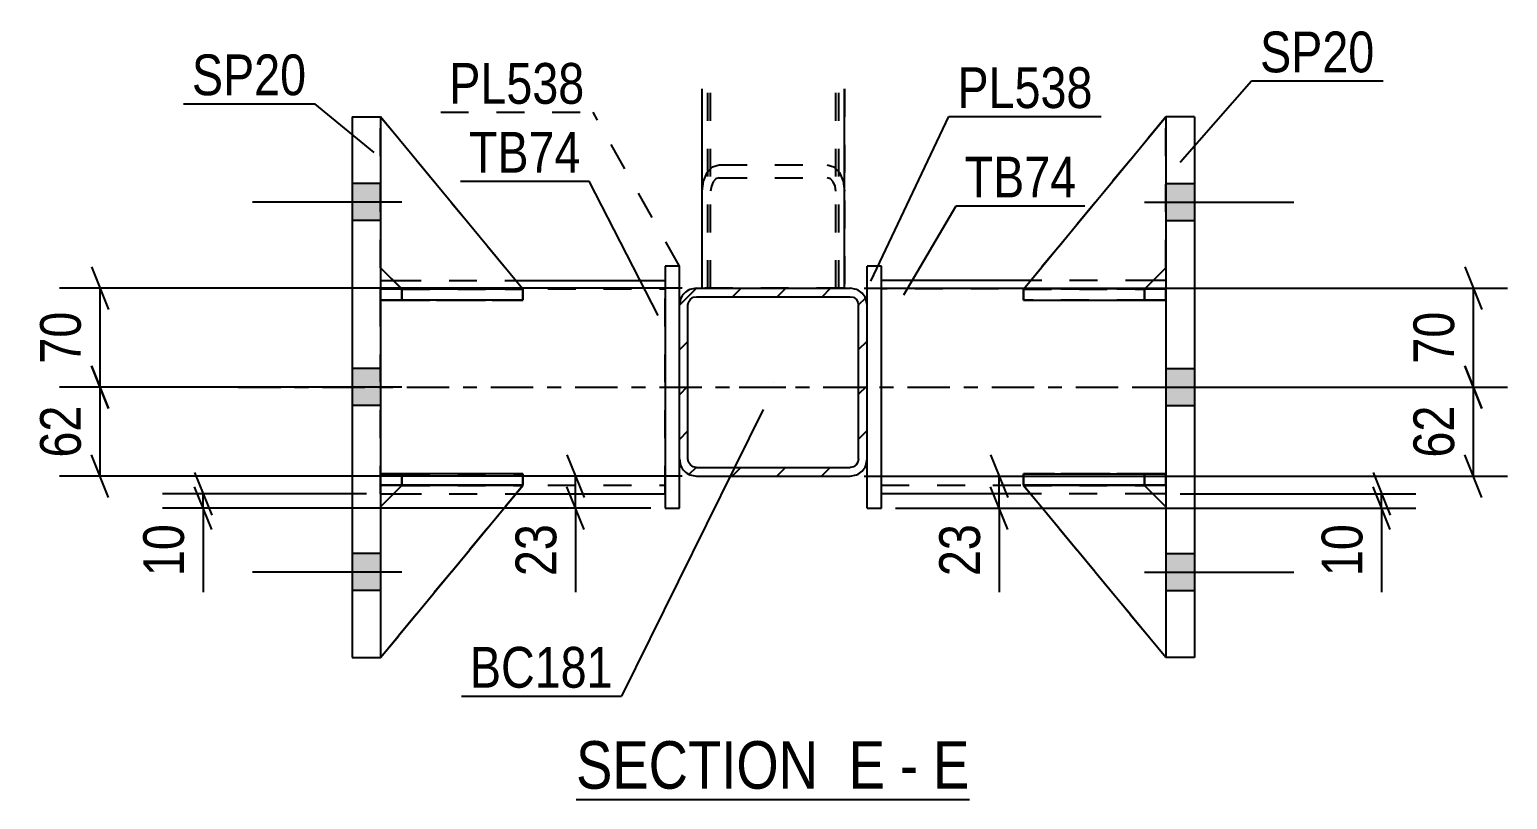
# Model space of a CAD drawing. Header units: millimetres. Extents: x 0 to 841, y 0 to 594.
# Drawn here: x 162.9 to 266.8, y 138 to 192.1 of the extents above; entities that cross this region are included whole.
import ezdxf

# ---------------------------------------------------------------- set-up
doc = ezdxf.new("R2010")
doc.units = ezdxf.units.MM
doc.linetypes.add('DXK_LINE_DOT2', pattern=[3.9198, 1.9599, -1.9599])
doc.linetypes.add('DXK_LINE_DOT3', pattern=[5.9187, 2.979, -0.9799, 0.9799, -0.9799])
doc.styles.add('Arial Narrow', font='ARIALN.TTF', dxfattribs={"height": 0.2})

# ---------------------------------------------------------------- blocks, each defined once
blk = doc.blocks.new('Unknown-318887466-16 - 6836')
at = {"color": 6, "linetype": 'Continuous'}
blk.add_line((201.34, 137.96), (228.99, 137.96), dxfattribs=at)
at = {"color": 0, "linetype": 'Continuous'}
for points in [[(219.45, 138.71), (219.45, 142.21), (201.34, 142.21), (201.34, 138.71)], [(223.06, 138.71), (223.06, 142.21), (220.5, 142.21), (220.5, 138.71)], [(225.38, 138.71), (225.38, 142.21), (224.11, 142.21), (224.11, 138.71)], [(228.99, 138.71), (228.99, 142.21), (226.43, 142.21), (226.43, 138.71)]]:
    blk.add_wipeout(points, dxfattribs=at)
at = {"color": 7, "linetype": 'Continuous', "style": 'Arial Narrow'}
for s, p in [('SECTION ', (201.34, 138.71)), ('E', (220.5, 138.71)), ('E', (226.43, 138.71)), ('-', (224.11, 138.71))]:
    blk.add_text(s, height=3.34, dxfattribs=at).set_placement(p)
blk = doc.blocks.new('Part-318887466-6874 - 6836')
at = {"color": 7, "linetype": 'DXK_LINE_DOT2'}
for p, q in [((187.6, 160.83), (189.1, 160.83)), ((197.6, 160.83), (187.6, 160.83)), ((187.6, 160.83), (187.6, 160.83)), ((187.6, 160.83), (187.6, 160.03)), ((187.6, 160.83), (187.6, 160.03)), ((189.1, 160.03), (187.6, 160.03)), ((187.6, 160.03), (197.6, 160.03)), ((187.6, 160.03), (187.6, 160.03)), ((189.1, 160.83), (197.6, 160.83)), ((189.1, 160.83), (189.1, 160.03)), ((197.6, 160.03), (189.1, 160.03)), ((197.6, 160.83), (197.6, 160.03))]:
    blk.add_line(p, q, dxfattribs=at)
blk = doc.blocks.new('Part-318887466-6873 - 6836')
at = {"color": 7, "linetype": 'DXK_LINE_DOT2'}
for p, q in [((187.6, 173.83), (189.1, 173.83)), ((197.6, 173.83), (187.6, 173.83)), ((187.6, 173.83), (187.6, 173.83)), ((187.6, 173.83), (187.6, 173.03)), ((187.6, 173.83), (187.6, 173.03)), ((189.1, 173.83), (197.6, 173.83)), ((189.1, 173.83), (189.1, 173.03)), ((197.6, 173.83), (197.6, 173.03)), ((189.1, 173.03), (187.6, 173.03)), ((187.6, 173.03), (197.6, 173.03)), ((187.6, 173.03), (187.6, 173.03)), ((197.6, 173.03), (189.1, 173.03))]:
    blk.add_line(p, q, dxfattribs=at)
blk = doc.blocks.new('Part-318887466-6865 - 6836')
at = {"color": 2, "linetype": 'Continuous'}
for p, q in [((185.6, 185.93), (187.6, 185.93)), ((185.6, 185.93), (185.6, 147.93)), ((187.6, 185.93), (187.6, 147.93)), ((185.6, 147.93), (187.6, 147.93))]:
    blk.add_line(p, q, dxfattribs=at)
blk = doc.blocks.new('Part-318887466-6870 - 6836')
at = {"color": 2, "linetype": 'Continuous'}
for p, q in [((244.8, 185.93), (242.8, 185.93)), ((242.8, 185.93), (242.8, 147.93)), ((244.8, 185.93), (244.8, 147.93)), ((244.8, 147.93), (242.8, 147.93))]:
    blk.add_line(p, q, dxfattribs=at)
blk = doc.blocks.new('Part-318887466-6871 - 6836')
at = {"color": 2, "linetype": 'Continuous'}
for p, q in [((187.6, 173.03), (187.6, 173.83)), ((187.6, 173.83), (196.35, 173.83)), ((197.6, 173.83), (197.59, 173.83)), ((197.6, 173.03), (197.6, 173.83)), ((197.6, 173.03), (187.6, 173.03)), ((187.6, 173.03), (187.6, 173.03))]:
    blk.add_line(p, q, dxfattribs=at)
at = {"color": 7, "linetype": 'DXK_LINE_DOT2'}
for p, q in [((189.1, 173.83), (187.6, 173.83)), ((189.1, 173.03), (189.1, 173.83)), ((189.1, 173.83), (197.59, 173.83)), ((187.6, 173.03), (189.1, 173.03)), ((189.1, 173.03), (197.6, 173.03))]:
    blk.add_line(p, q, dxfattribs=at)
blk = doc.blocks.new('Bolt-318887466-6951 - 6836')
at = {"linetype": 'Continuous'}
for points in [[(244.8, 178.63), (244.8, 181.23), (242.8, 181.23), (242.8, 178.63)], [(244.8, 178.63), (244.8, 181.23), (242.8, 181.23), (242.8, 178.63)], [(244.8, 178.63), (244.8, 181.23), (242.8, 181.23), (242.8, 178.63)], [(244.8, 165.63), (244.8, 168.23), (242.8, 168.23), (242.8, 165.63)], [(244.8, 165.63), (244.8, 168.23), (242.8, 168.23), (242.8, 165.63)], [(244.8, 152.63), (244.8, 155.23), (242.8, 155.23), (242.8, 152.63)], [(244.8, 152.63), (244.8, 155.23), (242.8, 155.23), (242.8, 152.63)], [(244.8, 152.63), (244.8, 155.23), (242.8, 155.23), (242.8, 152.63)]]:
    blk.add_hatch(color=1, dxfattribs=at).paths.add_polyline_path(points)
at = {"color": 1, "linetype": 'Continuous'}
for p, q in [((242.8, 181.23), (244.8, 181.23)), ((242.8, 181.23), (244.8, 181.23)), ((242.8, 181.23), (244.8, 181.23)), ((241.3, 179.93), (251.8, 179.93)), ((241.3, 179.93), (251.8, 179.93)), ((241.3, 179.93), (251.8, 179.93)), ((242.8, 178.63), (244.8, 178.63)), ((242.8, 178.63), (244.8, 178.63)), ((242.8, 178.63), (244.8, 178.63)), ((242.8, 168.23), (244.8, 168.23)), ((242.8, 168.23), (244.8, 168.23)), ((241.3, 166.93), (251.8, 166.93)), ((241.3, 166.93), (251.8, 166.93)), ((242.8, 165.63), (244.8, 165.63)), ((242.8, 165.63), (244.8, 165.63)), ((242.8, 155.23), (244.8, 155.23)), ((242.8, 155.23), (244.8, 155.23)), ((242.8, 155.23), (244.8, 155.23)), ((241.3, 153.93), (251.8, 153.93)), ((241.3, 153.93), (251.8, 153.93)), ((241.3, 153.93), (251.8, 153.93)), ((242.8, 152.63), (244.8, 152.63)), ((242.8, 152.63), (244.8, 152.63)), ((242.8, 152.63), (244.8, 152.63))]:
    blk.add_line(p, q, dxfattribs=at)
blk = doc.blocks.new('Part-318887466-6872 - 6836')
at = {"color": 2, "linetype": 'Continuous'}
for p, q in [((187.6, 160.03), (187.6, 160.83)), ((197.6, 160.83), (187.6, 160.83)), ((197.6, 160.03), (187.6, 160.03)), ((187.6, 160.03), (187.6, 160.03)), ((197.6, 160.03), (197.6, 160.83))]:
    blk.add_line(p, q, dxfattribs=at)
at = {"color": 7, "linetype": 'DXK_LINE_DOT2'}
for p, q in [((189.1, 160.83), (187.6, 160.83)), ((187.6, 160.03), (189.1, 160.03)), ((189.1, 160.03), (189.1, 160.83)), ((197.6, 160.83), (189.1, 160.83)), ((189.1, 160.03), (197.6, 160.03))]:
    blk.add_line(p, q, dxfattribs=at)
blk = doc.blocks.new('Part-318887466-6875 - 6836')
at = {"color": 2, "linetype": 'Continuous'}
for p, q in [((187.6, 185.93), (187.6, 185.93)), ((197.6, 173.82), (187.6, 185.93)), ((189.09, 173.83), (187.6, 175.32)), ((196.35, 173.82), (197.6, 173.82)), ((197.6, 173.82), (197.6, 173.82))]:
    blk.add_line(p, q, dxfattribs=at)
at = {"color": 7, "linetype": 'DXK_LINE_DOT2'}
for p, q in [((187.6, 185.93), (197.6, 173.82)), ((187.6, 185.93), (187.6, 185.93)), ((187.6, 175.32), (187.6, 185.93)), ((189.1, 173.82), (187.6, 175.32)), ((189.1, 173.82), (189.09, 173.83)), ((197.6, 173.82), (189.1, 173.82)), ((189.1, 173.82), (189.1, 173.82)), ((189.1, 173.82), (196.35, 173.82))]:
    blk.add_line(p, q, dxfattribs=at)
blk = doc.blocks.new('Part-318887466-6876 - 6836')
at = {"color": 7, "linetype": 'DXK_LINE_DOT2'}
for p, q in [((187.6, 175.32), (187.6, 185.93)), ((187.6, 185.93), (197.6, 173.82)), ((187.6, 185.93), (197.6, 173.82)), ((189.1, 173.82), (187.6, 175.32)), ((189.1, 173.82), (187.6, 175.32)), ((197.6, 173.82), (189.1, 173.82)), ((189.1, 173.82), (189.1, 173.82)), ((189.1, 173.82), (197.6, 173.82)), ((197.6, 173.82), (197.6, 173.82))]:
    blk.add_line(p, q, dxfattribs=at)
blk = doc.blocks.new('Part-318887466-6877 - 6836')
at = {"color": 2, "linetype": 'Continuous'}
for p, q in [((189.1, 160.02), (187.6, 158.52)), ((187.6, 147.93), (197.6, 160.02)), ((197.6, 160.02), (189.1, 160.02)), ((189.1, 160.02), (189.1, 160.02)), ((197.6, 160.02), (197.6, 160.02))]:
    blk.add_line(p, q, dxfattribs=at)
at = {"color": 7, "linetype": 'DXK_LINE_DOT2'}
for p, q in [((187.6, 158.52), (189.1, 160.02)), ((187.6, 147.93), (197.6, 160.02)), ((189.1, 160.02), (197.6, 160.02)), ((187.6, 158.52), (187.6, 147.93))]:
    blk.add_line(p, q, dxfattribs=at)
blk = doc.blocks.new('Part-318887466-6878 - 6836')
at = {"color": 7, "linetype": 'DXK_LINE_DOT2'}
for p, q in [((189.1, 160.02), (187.6, 158.52)), ((187.6, 147.93), (197.6, 160.02)), ((187.6, 158.52), (189.1, 160.02)), ((197.6, 160.02), (187.6, 147.93)), ((197.6, 160.02), (189.1, 160.02)), ((189.1, 160.02), (189.1, 160.02)), ((189.1, 160.02), (197.6, 160.02)), ((197.6, 160.02), (197.6, 160.02)), ((187.6, 158.52), (187.6, 147.93))]:
    blk.add_line(p, q, dxfattribs=at)
blk = doc.blocks.new('Part-318887466-6928 - 6836')
at = {"color": 7, "linetype": 'DXK_LINE_DOT2'}
for p, q in [((210.2, 173.88), (210.2, 187.88)), ((210.6, 173.88), (210.6, 187.88)), ((219.8, 173.88), (219.8, 187.88)), ((220.2, 187.88), (220.2, 173.88)), ((220.2, 173.88), (210.2, 173.88))]:
    blk.add_line(p, q, dxfattribs=at)
blk = doc.blocks.new('Part-318887466-6879 - 6836')
at = {"color": 2, "linetype": 'Continuous'}
for p, q in [((232.81, 173.83), (232.8, 173.83)), ((232.8, 173.83), (232.8, 173.03)), ((242.8, 173.83), (234.05, 173.83)), ((242.8, 173.83), (242.8, 173.83)), ((242.8, 173.83), (242.8, 173.03)), ((232.8, 173.03), (242.8, 173.03))]:
    blk.add_line(p, q, dxfattribs=at)
at = {"color": 7, "linetype": 'DXK_LINE_DOT2'}
for p, q in [((234.05, 173.83), (232.81, 173.83)), ((241.3, 173.83), (232.81, 173.83)), ((241.3, 173.83), (242.8, 173.83)), ((241.3, 173.83), (241.3, 173.03)), ((242.8, 173.83), (242.8, 173.83)), ((232.8, 173.03), (241.3, 173.03)), ((241.3, 173.03), (242.8, 173.03))]:
    blk.add_line(p, q, dxfattribs=at)
blk = doc.blocks.new('Part-318887466-6880 - 6836')
at = {"color": 2, "linetype": 'Continuous'}
for p, q in [((232.8, 160.83), (242.8, 160.83)), ((232.8, 160.83), (232.8, 160.03)), ((242.8, 160.03), (232.8, 160.03)), ((242.8, 160.83), (242.8, 160.83)), ((242.8, 160.03), (242.8, 160.83))]:
    blk.add_line(p, q, dxfattribs=at)
at = {"color": 7, "linetype": 'DXK_LINE_DOT2'}
for p, q in [((241.3, 160.83), (232.8, 160.83)), ((232.8, 160.03), (241.3, 160.03)), ((242.8, 160.83), (241.3, 160.83)), ((241.3, 160.83), (241.3, 160.03)), ((241.3, 160.03), (242.8, 160.03)), ((242.8, 160.83), (242.8, 160.83))]:
    blk.add_line(p, q, dxfattribs=at)
blk = doc.blocks.new('Part-318887466-6881 - 6836')
at = {"color": 7, "linetype": 'DXK_LINE_DOT2'}
for p, q in [((232.8, 173.03), (232.8, 173.83)), ((232.8, 173.83), (241.3, 173.83)), ((242.8, 173.83), (232.8, 173.83)), ((241.3, 173.03), (241.3, 173.83)), ((241.3, 173.83), (242.8, 173.83)), ((242.8, 173.03), (242.8, 173.83)), ((242.8, 173.03), (242.8, 173.83)), ((242.8, 173.83), (242.8, 173.83)), ((241.3, 173.03), (232.8, 173.03)), ((232.8, 173.03), (242.8, 173.03)), ((242.8, 173.03), (241.3, 173.03)), ((242.8, 173.03), (242.8, 173.03))]:
    blk.add_line(p, q, dxfattribs=at)
blk = doc.blocks.new('Part-318887466-6882 - 6836')
at = {"color": 7, "linetype": 'DXK_LINE_DOT2'}
for p, q in [((232.8, 160.03), (232.8, 160.83)), ((232.8, 160.83), (241.3, 160.83)), ((242.8, 160.83), (232.8, 160.83)), ((241.3, 160.03), (232.8, 160.03)), ((232.8, 160.03), (242.8, 160.03)), ((241.3, 160.03), (241.3, 160.83)), ((241.3, 160.83), (242.8, 160.83)), ((242.8, 160.03), (241.3, 160.03)), ((242.8, 160.03), (242.8, 160.83)), ((242.8, 160.03), (242.8, 160.83)), ((242.8, 160.83), (242.8, 160.83)), ((242.8, 160.03), (242.8, 160.03))]:
    blk.add_line(p, q, dxfattribs=at)
blk = doc.blocks.new('Part-318887466-6883 - 6836')
at = {"color": 2, "linetype": 'Continuous'}
for p, q in [((232.8, 173.82), (242.8, 185.93)), ((241.31, 173.83), (242.8, 175.32)), ((234.05, 173.82), (232.8, 173.82)), ((232.8, 173.82), (232.8, 173.82))]:
    blk.add_line(p, q, dxfattribs=at)
at = {"color": 7, "linetype": 'DXK_LINE_DOT2'}
for p, q in [((232.8, 173.82), (242.8, 185.93)), ((242.8, 175.32), (242.8, 185.93)), ((242.8, 185.93), (242.8, 185.93)), ((241.3, 173.82), (242.8, 175.32)), ((241.3, 173.82), (232.8, 173.82)), ((241.3, 173.82), (234.05, 173.82)), ((241.3, 173.82), (241.31, 173.83)), ((241.3, 173.82), (241.3, 173.82))]:
    blk.add_line(p, q, dxfattribs=at)
blk = doc.blocks.new('Part-318887466-6884 - 6836')
at = {"color": 7, "linetype": 'DXK_LINE_DOT2'}
for p, q in [((242.8, 185.93), (232.8, 173.82)), ((232.8, 173.82), (242.8, 185.93)), ((242.8, 175.32), (242.8, 185.93)), ((241.3, 173.82), (242.8, 175.32)), ((241.3, 173.82), (242.8, 175.32)), ((232.8, 173.82), (241.3, 173.82)), ((232.8, 173.82), (232.8, 173.82)), ((241.3, 173.82), (232.8, 173.82)), ((241.3, 173.82), (241.3, 173.82))]:
    blk.add_line(p, q, dxfattribs=at)
blk = doc.blocks.new('Part-318887466-6885 - 6836')
at = {"color": 2, "linetype": 'Continuous'}
for p, q in [((232.8, 160.02), (232.8, 160.02)), ((241.3, 160.02), (232.8, 160.02)), ((242.8, 147.93), (232.8, 160.02)), ((241.3, 160.02), (241.3, 160.02)), ((241.3, 160.02), (242.8, 158.52))]:
    blk.add_line(p, q, dxfattribs=at)
at = {"color": 7, "linetype": 'DXK_LINE_DOT2'}
for p, q in [((232.8, 160.02), (241.3, 160.02)), ((242.8, 147.93), (232.8, 160.02)), ((241.3, 160.02), (242.8, 158.52)), ((242.8, 158.52), (242.8, 147.93))]:
    blk.add_line(p, q, dxfattribs=at)
blk = doc.blocks.new('Part-318887466-6886 - 6836')
at = {"color": 7, "linetype": 'DXK_LINE_DOT2'}
for p, q in [((232.8, 160.02), (241.3, 160.02)), ((242.8, 147.93), (232.8, 160.02)), ((232.8, 160.02), (232.8, 160.02)), ((241.3, 160.02), (232.8, 160.02)), ((232.8, 160.02), (242.8, 147.93)), ((241.3, 160.02), (242.8, 158.52)), ((241.3, 160.02), (241.3, 160.02)), ((242.8, 158.52), (241.3, 160.02)), ((242.8, 158.52), (242.8, 147.93))]:
    blk.add_line(p, q, dxfattribs=at)
blk = doc.blocks.new('Part-318887466-6891 - 6836')
at = {"color": 2, "linetype": 'Continuous'}
for p, q in [((187.6, 174.43), (188.49, 174.43)), ((197.1, 174.43), (207.6, 174.43)), ((187.6, 159.43), (188.51, 159.43)), ((197.11, 159.43), (207.6, 159.43))]:
    blk.add_line(p, q, dxfattribs=at)
at = {"color": 7, "linetype": 'DXK_LINE_DOT2'}
for p, q in [((187.6, 159.43), (187.6, 174.43)), ((187.6, 173.83), (207.6, 173.83)), ((188.49, 174.43), (197.1, 174.43)), ((207.6, 159.43), (207.6, 174.43)), ((187.6, 160.03), (207.6, 160.03)), ((188.51, 159.43), (197.11, 159.43))]:
    blk.add_line(p, q, dxfattribs=at)
at = {"color": 7, "linetype": 'DXK_LINE_DOT3'}
blk.add_line((177.6, 166.93), (217.6, 166.93), dxfattribs=at)
blk = doc.blocks.new('Part-318887466-6896 - 6836')
at = {"color": 2, "linetype": 'Continuous'}
for p, q in [((208.6, 175.43), (207.6, 175.43)), ((207.6, 175.43), (207.6, 158.43)), ((208.6, 172.68), (208.6, 175.43)), ((208.6, 158.43), (208.6, 161.88)), ((207.6, 158.43), (208.6, 158.43))]:
    blk.add_line(p, q, dxfattribs=at)
at = {"color": 7, "linetype": 'DXK_LINE_DOT2'}
blk.add_line((208.6, 161.88), (208.6, 172.68), dxfattribs=at)
blk = doc.blocks.new('Part-318887466-6901 - 6836')
at = {"color": 2, "linetype": 'Continuous'}
for p, q in [((222.8, 175.43), (221.8, 175.43)), ((221.8, 172.68), (221.8, 175.43)), ((222.8, 158.43), (222.8, 175.43)), ((221.8, 158.43), (221.8, 161.88)), ((221.8, 158.43), (222.8, 158.43))]:
    blk.add_line(p, q, dxfattribs=at)
at = {"color": 7, "linetype": 'DXK_LINE_DOT2'}
blk.add_line((221.8, 161.88), (221.8, 172.68), dxfattribs=at)
blk = doc.blocks.new('Part-318887466-6906 - 6836')
at = {"color": 2, "linetype": 'Continuous'}
for p, q in [((233.3, 174.43), (222.8, 174.43)), ((242.8, 174.43), (241.91, 174.43)), ((233.29, 159.43), (222.8, 159.43)), ((242.8, 159.43), (241.89, 159.43))]:
    blk.add_line(p, q, dxfattribs=at)
at = {"color": 7, "linetype": 'DXK_LINE_DOT2'}
for p, q in [((222.8, 159.43), (222.8, 174.43)), ((242.8, 173.83), (222.8, 173.83)), ((241.91, 174.43), (233.3, 174.43)), ((242.8, 174.43), (242.8, 159.43)), ((222.8, 160.03), (242.8, 160.03)), ((241.89, 159.43), (233.29, 159.43))]:
    blk.add_line(p, q, dxfattribs=at)
at = {"color": 7, "linetype": 'DXK_LINE_DOT3'}
blk.add_line((212.8, 166.93), (252.8, 166.93), dxfattribs=at)
blk = doc.blocks.new('Part-318887466-6915 - 6836')
at = {"linetype": 'Continuous'}
h = blk.add_hatch(dxfattribs=at)
h.set_pattern_fill('', scale=0.7, style=0, pattern_type=0)
h.set_pattern_definition([(45, (209.7997, 173.8819), (-1.57154, 1.57154), [])])
h.paths.add_polyline_path([(220.6, 173.88), (209.8, 173.88), (209.34, 173.79), (208.95, 173.53), (208.69, 173.14), (208.6, 172.68), (208.6, 161.88), (208.69, 161.42), (208.95, 161.03), (209.34, 160.77), (209.8, 160.68), (220.6, 160.68), (221.06, 160.77), (221.45, 161.03), (221.71, 161.42), (221.8, 161.88), (221.8, 172.68), (221.71, 173.14), (221.45, 173.53), (221.06, 173.79)])
h.paths.add_polyline_path([(221.15, 172.91), (221.2, 172.68), (221.2, 161.88), (221.15, 161.65), (221.02, 161.46), (220.83, 161.33), (220.6, 161.28), (209.8, 161.28), (209.57, 161.33), (209.38, 161.46), (209.25, 161.65), (209.2, 161.88), (209.2, 172.68), (209.25, 172.91), (209.38, 173.11), (209.57, 173.24), (209.8, 173.28), (220.6, 173.28), (220.83, 173.24), (221.02, 173.11)])
at = {"color": 2, "linetype": 'Continuous'}
for p, q in [((209.8, 173.88), (209.34, 173.79)), ((209.8, 173.88), (209.8, 173.88)), ((209.8, 173.88), (220.6, 173.88)), ((220.6, 173.88), (220.6, 173.88)), ((221.06, 173.79), (220.6, 173.88)), ((208.69, 173.14), (208.6, 172.68)), ((208.6, 172.68), (208.6, 172.68)), ((208.6, 161.88), (208.6, 172.68)), ((209.2, 172.68), (209.25, 172.91)), ((209.2, 172.68), (209.2, 172.68)), ((209.2, 161.88), (209.2, 172.68)), ((209.25, 172.91), (209.38, 173.11)), ((209.38, 173.11), (209.57, 173.24)), ((209.57, 173.24), (209.8, 173.28)), ((209.8, 173.28), (209.8, 173.28)), ((209.8, 173.28), (220.6, 173.28)), ((220.6, 173.28), (220.6, 173.28)), ((220.6, 173.28), (220.83, 173.24)), ((220.83, 173.24), (221.02, 173.11)), ((221.02, 173.11), (221.15, 172.91)), ((221.15, 172.91), (221.2, 172.68)), ((221.2, 172.68), (221.2, 172.68)), ((221.2, 161.88), (221.2, 172.68)), ((221.8, 172.68), (221.71, 173.14)), ((221.8, 172.68), (221.8, 172.68)), ((221.8, 161.88), (221.8, 172.68)), ((208.6, 161.88), (208.6, 161.88)), ((208.6, 161.88), (208.69, 161.42)), ((209.2, 161.88), (209.2, 161.88)), ((209.25, 161.65), (209.2, 161.88)), ((209.38, 161.46), (209.25, 161.65)), ((209.57, 161.33), (209.38, 161.46)), ((209.8, 161.28), (209.57, 161.33)), ((209.8, 161.28), (209.8, 161.28)), ((209.8, 161.28), (220.6, 161.28)), ((220.83, 161.33), (220.6, 161.28)), ((220.6, 161.28), (220.6, 161.28)), ((221.02, 161.46), (220.83, 161.33)), ((221.15, 161.65), (221.02, 161.46)), ((221.2, 161.88), (221.15, 161.65)), ((221.2, 161.88), (221.2, 161.88)), ((221.71, 161.42), (221.8, 161.88)), ((221.8, 161.88), (221.8, 161.88)), ((209.34, 160.77), (209.8, 160.68)), ((209.8, 160.68), (209.8, 160.68)), ((209.8, 160.68), (220.6, 160.68)), ((220.6, 160.68), (221.06, 160.77)), ((220.6, 160.68), (220.6, 160.68))]:
    blk.add_line(p, q, dxfattribs=at)
at = {"color": 7, "linetype": 'DXK_LINE_DOT3'}
blk.add_line((215.2, 167.28), (215.2, 167.28), dxfattribs=at)
at = {"color": 2, "linetype": 'Continuous'}
for centre, start, end in [((209.8, 172.68), 112.5, 157.5), ((220.6, 172.68), 22.5, 67.5), ((209.8, 161.88), 202.5, 247.5), ((220.6, 161.88), 292.5, 337.5)]:
    blk.add_arc(centre, 1.2, start, end, dxfattribs=at)
blk = doc.blocks.new('Part-318887466-6927 - 6836')
at = {"color": 2, "linetype": 'Continuous'}
for p, q in [((210.2, 173.88), (210.2, 187.88)), ((220.2, 173.88), (220.2, 187.88))]:
    blk.add_line(p, q, dxfattribs=at)
at = {"color": 7, "linetype": 'DXK_LINE_DOT2'}
for p, q in [((210.8, 173.88), (210.8, 187.88)), ((219.6, 173.88), (219.6, 187.88)), ((210.29, 181.41), (210.55, 182.01)), ((210.55, 182.01), (210.94, 182.42)), ((210.94, 182.42), (211.4, 182.56)), ((211.4, 182.56), (219, 182.56)), ((219, 182.56), (219.46, 182.42)), ((219.46, 182.42), (219.85, 182.01)), ((219.85, 182.01), (220.11, 181.41)), ((210.2, 180.7), (210.29, 181.41)), ((210.85, 181.05), (210.8, 180.7)), ((210.98, 181.36), (210.85, 181.05)), ((211.17, 181.56), (210.98, 181.36)), ((211.4, 181.63), (211.17, 181.56)), ((211.4, 181.63), (219, 181.63)), ((219.23, 181.56), (219, 181.63)), ((219.42, 181.36), (219.23, 181.56)), ((219.55, 181.05), (219.42, 181.36)), ((219.6, 180.7), (219.55, 181.05)), ((220.11, 181.41), (220.2, 180.7)), ((210.2, 173.88), (220.2, 173.88))]:
    blk.add_line(p, q, dxfattribs=at)
blk = doc.blocks.new('Bolt-318887466-6952 - 6836')
at = {"linetype": 'Continuous'}
for points in [[(187.6, 178.63), (187.6, 181.23), (185.6, 181.23), (185.6, 178.63)], [(187.6, 178.63), (187.6, 181.23), (185.6, 181.23), (185.6, 178.63)], [(187.6, 178.63), (187.6, 181.23), (185.6, 181.23), (185.6, 178.63)], [(187.6, 165.63), (187.6, 168.23), (185.6, 168.23), (185.6, 165.63)], [(187.6, 165.63), (187.6, 168.23), (185.6, 168.23), (185.6, 165.63)], [(187.6, 152.63), (187.6, 155.23), (185.6, 155.23), (185.6, 152.63)], [(187.6, 152.63), (187.6, 155.23), (185.6, 155.23), (185.6, 152.63)], [(187.6, 152.63), (187.6, 155.23), (185.6, 155.23), (185.6, 152.63)]]:
    blk.add_hatch(color=1, dxfattribs=at).paths.add_polyline_path(points)
at = {"color": 1, "linetype": 'Continuous'}
for p, q in [((187.6, 181.23), (185.6, 181.23)), ((187.6, 181.23), (185.6, 181.23)), ((187.6, 181.23), (185.6, 181.23)), ((189.1, 179.93), (178.6, 179.93)), ((189.1, 179.93), (178.6, 179.93)), ((189.1, 179.93), (178.6, 179.93)), ((187.6, 178.63), (185.6, 178.63)), ((187.6, 178.63), (185.6, 178.63)), ((187.6, 178.63), (185.6, 178.63)), ((187.6, 168.23), (185.6, 168.23)), ((187.6, 168.23), (185.6, 168.23)), ((189.1, 166.93), (178.6, 166.93)), ((189.1, 166.93), (178.6, 166.93)), ((187.6, 165.63), (185.6, 165.63)), ((187.6, 165.63), (185.6, 165.63)), ((187.6, 155.23), (185.6, 155.23)), ((187.6, 155.23), (185.6, 155.23)), ((187.6, 155.23), (185.6, 155.23)), ((189.1, 153.93), (178.6, 153.93)), ((189.1, 153.93), (178.6, 153.93)), ((189.1, 153.93), (178.6, 153.93)), ((187.6, 152.63), (185.6, 152.63)), ((187.6, 152.63), (185.6, 152.63)), ((187.6, 152.63), (185.6, 152.63))]:
    blk.add_line(p, q, dxfattribs=at)
blk = doc.blocks.new('StraightDimension-318887466-7065 - 6836')
at = {"color": 7, "linetype": 'Continuous'}
for p, q in [((167.28, 175.38), (168.48, 172.38)), ((208.8, 173.88), (165.03, 173.88)), ((167.88, 166.93), (167.88, 173.88)), ((168.48, 165.43), (167.28, 168.43)), ((180.1, 166.93), (165.03, 166.93))]:
    blk.add_line(p, q, dxfattribs=at)
at = {"color": 0}
blk.add_wipeout([(167.13, 172.83), (162.93, 172.83), (162.93, 167.98), (167.13, 167.98)], dxfattribs=at)
at = {"color": 3, "style": 'Arial Narrow'}
blk.add_text('70', height=2.863, rotation=90.0002, dxfattribs=at).set_placement((166.53, 168.58))
blk = doc.blocks.new('StraightDimension-318887466-7134 - 6836')
at = {"color": 7, "linetype": 'Continuous'}
for p, q in [((230.48, 162.18), (231.68, 159.18)), ((221.6, 160.68), (233.48, 160.68)), ((231.08, 158.43), (231.08, 160.68)), ((231.68, 156.93), (230.48, 159.93)), ((223.8, 158.43), (233.48, 158.43)), ((231.08, 158.43), (231.08, 152.52)), ((231.08, 158.43), (231.08, 152.52))]:
    blk.add_line(p, q, dxfattribs=at)
at = {"color": 0}
blk.add_wipeout([(230.33, 157.91), (226.13, 157.91), (226.13, 153.05), (230.33, 153.05)], dxfattribs=at)
at = {"color": 3, "style": 'Arial Narrow'}
blk.add_text('23', height=2.863, rotation=90.0002, dxfattribs=at).set_placement((229.73, 153.65))
blk = doc.blocks.new('StraightDimension-318887466-7084 - 6836')
at = {"color": 7, "linetype": 'Continuous'}
for p, q in [((167.28, 168.43), (168.48, 165.43)), ((180.1, 166.93), (165.03, 166.93)), ((167.88, 160.68), (167.88, 166.93)), ((168.48, 159.18), (167.28, 162.18)), ((208.8, 160.68), (165.03, 160.68))]:
    blk.add_line(p, q, dxfattribs=at)
at = {"color": 0}
blk.add_wipeout([(167.13, 166.23), (162.93, 166.23), (162.93, 161.38), (167.13, 161.38)], dxfattribs=at)
at = {"color": 3, "style": 'Arial Narrow'}
blk.add_text('62', height=2.863, rotation=90.0002, dxfattribs=at).set_placement((166.53, 161.98))
blk = doc.blocks.new('StraightDimension-318887466-7103 - 6836')
at = {"color": 7, "linetype": 'Continuous'}
for p, q in [((257.36, 160.92), (258.56, 157.92)), ((243.8, 159.42), (260.36, 159.42)), ((258.56, 156.93), (257.36, 159.93)), ((257.96, 158.43), (257.96, 159.42)), ((223.8, 158.43), (260.36, 158.43)), ((257.96, 158.43), (257.96, 152.52)), ((257.96, 158.43), (257.96, 152.52))]:
    blk.add_line(p, q, dxfattribs=at)
at = {"color": 0}
blk.add_wipeout([(257.21, 157.91), (253.01, 157.91), (253.01, 153.05), (257.21, 153.05)], dxfattribs=at)
at = {"color": 3, "style": 'Arial Narrow'}
blk.add_text('10', height=2.863, rotation=90.0002, dxfattribs=at).set_placement((256.61, 153.65))
blk = doc.blocks.new('StraightDimension-318887466-7029 - 6836')
at = {"color": 7, "linetype": 'Continuous'}
for p, q in [((263.81, 175.38), (265.01, 172.38)), ((221.6, 173.88), (266.81, 173.88)), ((264.41, 166.93), (264.41, 173.88)), ((265.01, 165.43), (263.81, 168.43)), ((250.3, 166.93), (266.81, 166.93))]:
    blk.add_line(p, q, dxfattribs=at)
at = {"color": 0}
blk.add_wipeout([(263.66, 172.83), (259.46, 172.83), (259.46, 167.98), (263.66, 167.98)], dxfattribs=at)
at = {"color": 3, "style": 'Arial Narrow'}
blk.add_text('70', height=2.863, rotation=90.0002, dxfattribs=at).set_placement((263.06, 168.58))
blk = doc.blocks.new('StraightDimension-318887466-7047 - 6836')
at = {"color": 7, "linetype": 'Continuous'}
for p, q in [((263.81, 168.43), (265.01, 165.43)), ((250.3, 166.93), (266.81, 166.93)), ((264.41, 160.68), (264.41, 166.93)), ((265.01, 159.18), (263.81, 162.18)), ((221.6, 160.68), (266.81, 160.68))]:
    blk.add_line(p, q, dxfattribs=at)
at = {"color": 0}
blk.add_wipeout([(263.66, 166.23), (259.46, 166.23), (259.46, 161.38), (263.66, 161.38)], dxfattribs=at)
at = {"color": 3, "style": 'Arial Narrow'}
blk.add_text('62', height=2.863, rotation=90.0002, dxfattribs=at).set_placement((263.06, 161.98))
blk = doc.blocks.new('StraightDimension-318887466-7113 - 6836')
at = {"color": 7, "linetype": 'Continuous'}
for p, q in [((174.53, 160.92), (175.73, 157.92)), ((186.6, 159.42), (172.28, 159.42)), ((175.73, 156.93), (174.53, 159.93)), ((175.13, 158.43), (175.13, 159.42)), ((206.6, 158.43), (172.28, 158.43)), ((175.13, 158.43), (175.13, 152.52)), ((175.13, 158.43), (175.13, 152.52))]:
    blk.add_line(p, q, dxfattribs=at)
at = {"color": 0}
blk.add_wipeout([(174.38, 157.91), (170.18, 157.91), (170.18, 153.05), (174.38, 153.05)], dxfattribs=at)
at = {"color": 3, "style": 'Arial Narrow'}
blk.add_text('10', height=2.863, rotation=90.0002, dxfattribs=at).set_placement((173.78, 153.65))
blk = doc.blocks.new('StraightDimension-318887466-7123 - 6836')
at = {"color": 7, "linetype": 'Continuous'}
for p, q in [((200.7, 162.18), (201.9, 159.18)), ((208.8, 160.68), (198.45, 160.68)), ((201.3, 158.43), (201.3, 160.68)), ((201.9, 156.93), (200.7, 159.93)), ((206.6, 158.43), (198.45, 158.43)), ((201.3, 158.43), (201.3, 152.52)), ((201.3, 158.43), (201.3, 152.52))]:
    blk.add_line(p, q, dxfattribs=at)
at = {"color": 0}
blk.add_wipeout([(200.55, 157.91), (196.35, 157.91), (196.35, 153.05), (200.55, 153.05)], dxfattribs=at)
at = {"color": 3, "style": 'Arial Narrow'}
blk.add_text('23', height=2.863, rotation=90.0002, dxfattribs=at).set_placement((199.95, 153.65))
blk = doc.blocks.new('Mark-318887466-6866 - 6836')
at = {"color": 30, "linetype": 'Continuous'}
for p, q in [((243.8, 182.73), (248.82, 188.45)), ((248.82, 188.45), (258.06, 188.45))]:
    blk.add_line(p, q, dxfattribs=at)
at = {"color": 0}
blk.add_wipeout([(257.46, 189.05), (257.46, 192.05), (249.42, 192.05), (249.42, 189.05)], dxfattribs=at)
blk.add_wipeout([(257.46, 189.05), (257.46, 192.05), (249.42, 192.05), (249.42, 189.05)], dxfattribs=at)
at = {"color": 3, "style": 'Arial Narrow'}
blk.add_text('SP20', height=2.863, dxfattribs=at).set_placement((249.42, 189.05))
blk = doc.blocks.new('Mark-318887466-6861 - 6836')
at = {"color": 30, "linetype": 'Continuous'}
for p in [(173.74, 186.84), (187.14, 183.41)]:
    blk.add_line(p, (182.98, 186.84), dxfattribs=at)
at = {"color": 0}
blk.add_wipeout([(182.38, 187.44), (182.38, 190.44), (174.34, 190.44), (174.34, 187.44)], dxfattribs=at)
blk.add_wipeout([(182.38, 187.44), (182.38, 190.44), (174.34, 190.44), (174.34, 187.44)], dxfattribs=at)
at = {"color": 3, "style": 'Arial Narrow'}
blk.add_text('SP20', height=2.863, dxfattribs=at).set_placement((174.34, 187.44))
blk = doc.blocks.new('Mark-318887466-6887 - 6836')
at = {"color": 30, "linetype": 'Continuous'}
for p in [(193.21, 181.4), (207.12, 171.97)]:
    blk.add_line(p, (202.26, 181.4), dxfattribs=at)
at = {"color": 0}
blk.add_wipeout([(201.66, 182), (201.66, 185), (193.81, 185), (193.81, 182)], dxfattribs=at)
blk.add_wipeout([(201.66, 182), (201.66, 185), (193.81, 185), (193.81, 182)], dxfattribs=at)
at = {"color": 3, "style": 'Arial Narrow'}
blk.add_text('TB74', height=2.863, dxfattribs=at).set_placement((193.81, 182))
blk = doc.blocks.new('Mark-318887466-6892 - 6836')
at = {"color": 30, "linetype": 'DXK_LINE_DOT2'}
for p in [(191.83, 186.24), (208.6, 175.43)]:
    blk.add_line(p, (202.54, 186.24), dxfattribs=at)
at = {"color": 0}
blk.add_wipeout([(201.94, 186.84), (201.94, 189.84), (192.43, 189.84), (192.43, 186.84)], dxfattribs=at)
blk.add_wipeout([(201.94, 186.84), (201.94, 189.84), (192.43, 189.84), (192.43, 186.84)], dxfattribs=at)
at = {"color": 3, "style": 'Arial Narrow'}
blk.add_text('PL538', height=2.863, dxfattribs=at).set_placement((192.43, 186.84))
blk = doc.blocks.new('Mark-318887466-6897 - 6836')
at = {"color": 30, "linetype": 'Continuous'}
for p, q in [((222.06, 174.37), (227.55, 185.94)), ((227.55, 185.94), (238.25, 185.94))]:
    blk.add_line(p, q, dxfattribs=at)
at = {"color": 0}
blk.add_wipeout([(237.65, 186.54), (237.65, 189.54), (228.15, 189.54), (228.15, 186.54)], dxfattribs=at)
blk.add_wipeout([(237.65, 186.54), (237.65, 189.54), (228.15, 189.54), (228.15, 186.54)], dxfattribs=at)
at = {"color": 3, "style": 'Arial Narrow'}
blk.add_text('PL538', height=2.863, dxfattribs=at).set_placement((228.15, 186.54))
blk = doc.blocks.new('Mark-318887466-6902 - 6836')
at = {"color": 30, "linetype": 'Continuous'}
for p, q in [((224.37, 173.42), (228.05, 179.66)), ((228.05, 179.66), (237.1, 179.66))]:
    blk.add_line(p, q, dxfattribs=at)
at = {"color": 0}
blk.add_wipeout([(236.5, 180.26), (236.5, 183.26), (228.65, 183.26), (228.65, 180.26)], dxfattribs=at)
blk.add_wipeout([(236.5, 180.26), (236.5, 183.26), (228.65, 183.26), (228.65, 180.26)], dxfattribs=at)
at = {"color": 3, "style": 'Arial Narrow'}
blk.add_text('TB74', height=2.863, dxfattribs=at).set_placement((228.65, 180.26))
blk = doc.blocks.new('Mark-318887466-6911 - 6836')
at = {"color": 30, "linetype": 'Continuous'}
for p in [(214.48, 165.36), (193.28, 145.21)]:
    blk.add_line(p, (204.53, 145.21), dxfattribs=at)
at = {"color": 0}
blk.add_wipeout([(203.93, 145.81), (203.93, 148.81), (193.88, 148.81), (193.88, 145.81)], dxfattribs=at)
blk.add_wipeout([(203.93, 145.81), (203.93, 148.81), (193.88, 148.81), (193.88, 145.81)], dxfattribs=at)
at = {"color": 3, "style": 'Arial Narrow'}
blk.add_text('BC181', height=2.863, dxfattribs=at).set_placement((193.88, 145.81))

msp = doc.modelspace()

# ---------------------------------------------------------------- block references
for name in ['Part-318887466-6928 - 6836', 'Part-318887466-6927 - 6836', 'Part-318887466-6865 - 6836', 'Part-318887466-6875 - 6836', 'Part-318887466-6876 - 6836', 'Part-318887466-6883 - 6836', 'Part-318887466-6884 - 6836', 'Part-318887466-6870 - 6836', 'Bolt-318887466-6952 - 6836', 'Bolt-318887466-6951 - 6836', 'Part-318887466-6896 - 6836', 'Part-318887466-6901 - 6836', 'Part-318887466-6891 - 6836', 'Part-318887466-6873 - 6836', 'Part-318887466-6871 - 6836', 'Part-318887466-6915 - 6836', 'Part-318887466-6906 - 6836', 'Part-318887466-6879 - 6836', 'Part-318887466-6881 - 6836', 'Part-318887466-6874 - 6836', 'Part-318887466-6872 - 6836', 'Part-318887466-6877 - 6836', 'Part-318887466-6878 - 6836', 'Part-318887466-6880 - 6836', 'Part-318887466-6882 - 6836', 'Part-318887466-6885 - 6836', 'Part-318887466-6886 - 6836', 'Unknown-318887466-16 - 6836']:
    msp.add_blockref(name, (0, 0))

# ---------------------------------------------------------------- next in the draw order: block references
for name in ['Mark-318887466-6866 - 6836', 'Mark-318887466-6861 - 6836', 'StraightDimension-318887466-7065 - 6836', 'StraightDimension-318887466-7029 - 6836', 'StraightDimension-318887466-7134 - 6836']:
    msp.add_blockref(name, (0, 0))

# ---------------------------------------------------------------- next in the draw order: block references
for name in ['Mark-318887466-6897 - 6836', 'Mark-318887466-6887 - 6836', 'StraightDimension-318887466-7084 - 6836', 'StraightDimension-318887466-7103 - 6836']:
    msp.add_blockref(name, (0, 0))

# ---------------------------------------------------------------- next in the draw order: block references
for name in ['Mark-318887466-6892 - 6836', 'Mark-318887466-6902 - 6836', 'StraightDimension-318887466-7047 - 6836', 'StraightDimension-318887466-7113 - 6836']:
    msp.add_blockref(name, (0, 0))

# ---------------------------------------------------------------- next in the draw order: block references
msp.add_blockref('StraightDimension-318887466-7123 - 6836', (0, 0))

# ---------------------------------------------------------------- next in the draw order: block references
msp.add_blockref('Mark-318887466-6911 - 6836', (0, 0))

doc.saveas('drawing.dxf')
